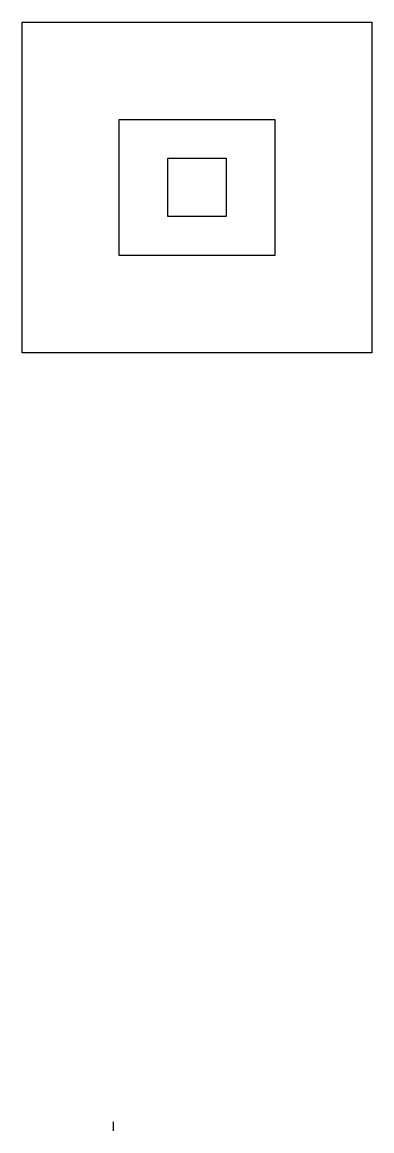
# Model space of a CAD drawing. Header units: inches. Extents: x 9 to 45, y -89 to 25.
import ezdxf

# ---------------------------------------------------------------- set-up
doc = ezdxf.new("R2010")
doc.units = ezdxf.units.IN
doc.header["$MEASUREMENT"] = 0

msp = doc.modelspace()

# ---------------------------------------------------------------- linework, layer by layer
msp.add_line((18.33, -89.48), (18.33, -88.54))
for points in [[(8.91, 24.52), (44.91, 24.52), (44.91, -9.48), (8.91, -9.48)], [(18.91, 14.52), (34.91, 14.52), (34.91, 0.52), (18.91, 0.52)]]:
    msp.add_lwpolyline(points, close=True)
at = {"elevation": 3}
msp.add_lwpolyline([(23.91, 4.52), (23.91, 10.52), (29.91, 10.52), (29.91, 4.52)], close=True, dxfattribs=at)

doc.saveas('drawing.dxf')
